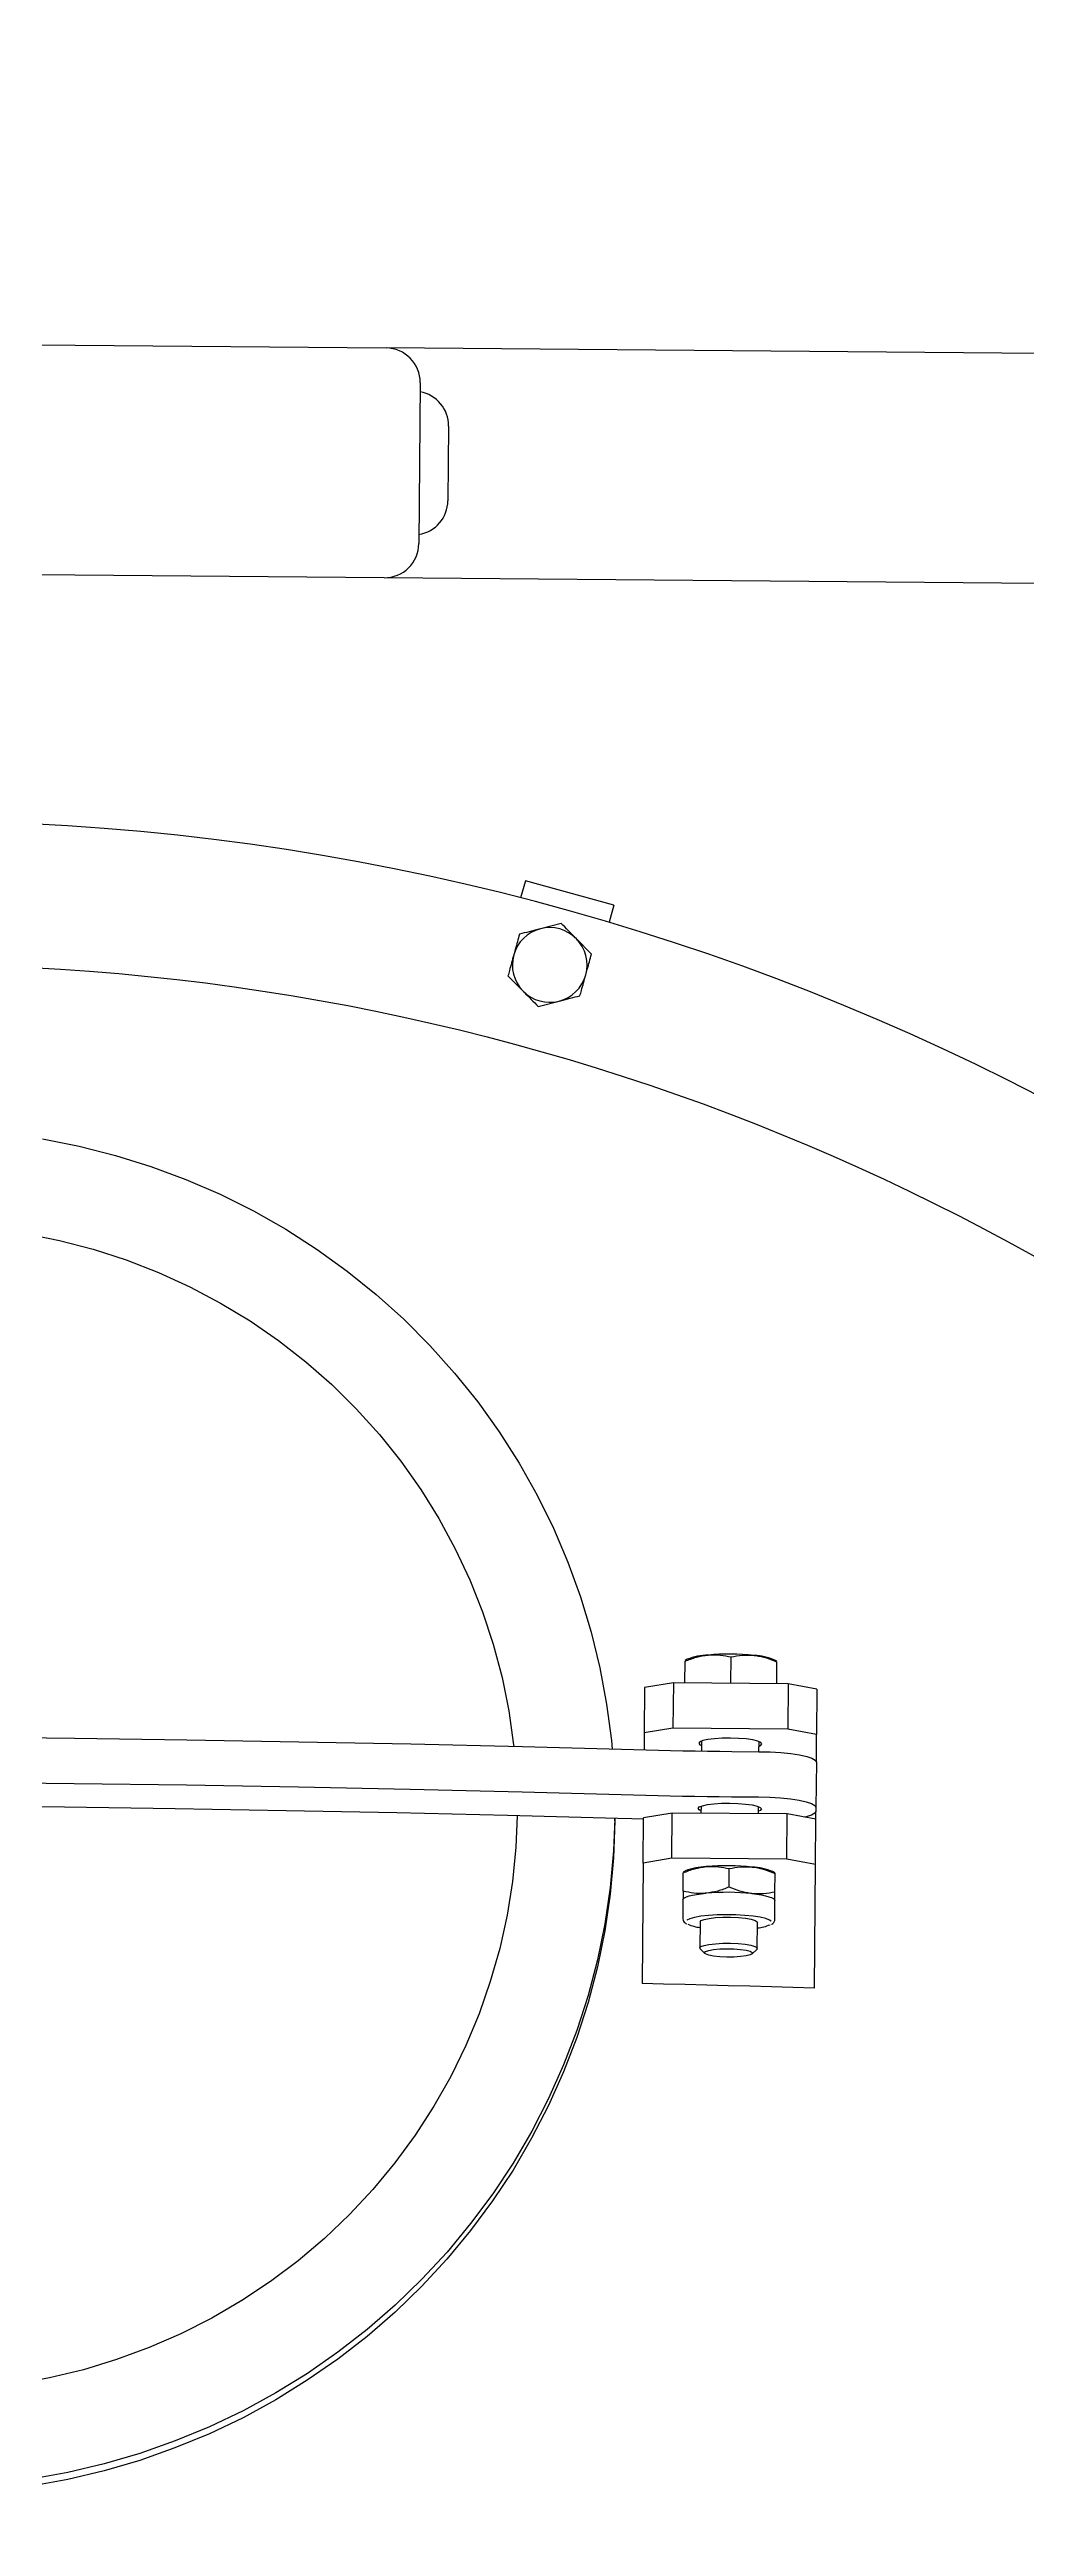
# Model space of a CAD drawing. Header units: inches. Extents: x -955375 to 106222, y -96450 to 64845.
# Drawn here: x 24684.9 to 24858.5, y 46325.5 to 46765.5 of the extents above; entities that cross this region are included whole.
import ezdxf

# ---------------------------------------------------------------- set-up
doc = ezdxf.new("R2010")
doc.units = ezdxf.units.IN
doc.header["$MEASUREMENT"] = 0
doc.linetypes.add('CONTINUA', pattern=[0])
doc.layers.add('ACHUTECH', color=24, linetype='Continuous', lineweight=18)
doc.layers.add('DIBUJO', color=2, linetype='Continuous')
doc.layers.add('GEOMETRIE', color=7, linetype='Continuous')
doc.styles.get("Standard").update_dxf_attribs({"font": 'isocp2.shx'})
doc.dimstyles.new('SUPERPEQUEÑA', dxfattribs={"dimtxt": 0.1, "dimasz": 0.05, "dimexe": 0.1, "dimexo": 0.15, "dimgap": 0.05, "dimtad": 1, "dimzin": 0, "dimdsep": 46, "dimtxsty": 'Standard', "dimblk1": 'CRUZZ', "dimblk2": 'CRUZZ', "dimsah": 1, "dimcen": 0.03, "dimse1": 1, "dimse2": 1, "dimclrd": 109, "dimclre": 4, "dimclrt": 173, "dimadec": 0, "dimazin": 0, "dimtfac": 1, "dimtix": 1, "dimtmove": 1, "dimatfit": 3, "dimldrblk": 'CRUZZ', "dimfxl": 1, "dimtolj": 1, "dimtzin": 0, "dimlwd": -1, "dimarcsym": 0})

# ---------------------------------------------------------------- blocks, each defined once
blk = doc.blocks.new('CRUZ')
at = {"layer": 'DIBUJO', "color": 7, "lineweight": -3}
for p, q in [((-0.22, 0), (0.22, 0)), ((0, 0.22), (0, -0.22))]:
    blk.add_line(p, q, dxfattribs=at)
at = {"layer": 'DIBUJO', "color": 7, "lineweight": -3, "const_width": 0.05}
blk.add_lwpolyline([(-0.03, 0, 1), (0.03, 0, 1)], format="xyb", close=True, dxfattribs=at)
blk = doc.blocks.new('CRUZZ')
at = {"layer": 'DIBUJO', "color": 3, "xscale": 10, "yscale": 10, "zscale": 10}
blk.add_blockref('CRUZ', (0, 0), dxfattribs=at)
blk = doc.blocks.new('*D185')
at = {"layer": 'ACHUTECH', "color": 7, "ltscale": 500, "transparency": 16777216}
blk.add_line((5118.65, 54499.15), (5118.65, 25409.93), dxfattribs=at)
at = {"layer": 'Defpoints', "color": 0, "linetype": 'CONTINUA', "ltscale": 500, "transparency": 16777216}
for p in [(26169.23, 54499.2), (5118.65, 25409.88), (6592.24, 25409.88)]:
    blk.add_point(p, dxfattribs=at)
at = {"layer": 'ACHUTECH', "color": 7, "linetype": 'CONTINUA', "ltscale": 500, "transparency": 16777216, "xscale": 0.05, "yscale": 0.05, "zscale": 0.05}
for p, rotation in [((5118.65, 54499.2), 90), ((5118.65, 25409.88), 270)]:
    blk.add_blockref('CRUZZ', p, dxfattribs=dict(at, rotation=rotation))
at = {"layer": 'ACHUTECH', "color": 7, "linetype": 'CONTINUA', "lineweight": 13, "ltscale": 500, "transparency": 16777216, "insert": (5118.56, 39954.54), "char_height": 0.15, "attachment_point": 5, "rotation": 90}
blk.add_mtext('\\A1;29089.32', dxfattribs=at)

msp = doc.modelspace()

# ---------------------------------------------------------------- linework, layer by layer
at = {"layer": 'GEOMETRIE', "linetype": 'Continuous'}
for p, q in [((24675.293, 46713.082), (24744.698, 46712.485)), ((25322.399, 46707.52), (24744.698, 46712.485)), ((24750.77, 46706.309), (24750.524, 46677.73)), ((24755.807, 46698.61), (24755.693, 46685.341)), ((24744.347, 46671.659), (24674.942, 46672.255)), ((25212.165, 46667.637), (24744.347, 46671.659)), ((24769.452, 46617.84), (24768.613, 46614.815)), ((24785.19, 46613.478), (24769.452, 46617.84)), ((24785.19, 46613.478), (24784.351, 46610.453)), ((24775.823, 46610.254), (24772.114, 46609.295)), ((24781.193, 46604.791), (24778.508, 46607.523)), ((24766.36, 46600.953), (24769.045, 46598.221)), ((24771.73, 46595.489), (24775.438, 46596.449)), ((24797.78, 46475.32), (24797.813, 46479.195)), ((24798.206, 46479.524), (24797.815, 46479.317)), ((24805.946, 46475.25), (24805.986, 46479.944)), ((24814.145, 46479.176), (24813.757, 46479.391)), ((24814.111, 46475.18), (24814.144, 46479.055)), ((24790.628, 46474.495), (24790.559, 46466.454)), ((24795.739, 46475.338), (24790.628, 46474.495)), ((24795.739, 46475.338), (24795.67, 46467.296)), ((24816.152, 46475.162), (24795.739, 46475.338)), ((24816.152, 46475.162), (24816.083, 46467.121)), ((24821.248, 46474.232), (24816.152, 46475.162)), ((24821.248, 46474.232), (24821.179, 46466.191)), ((24795.67, 46467.296), (24790.559, 46466.454)), ((24816.083, 46467.121), (24795.67, 46467.296)), ((24821.179, 46466.191), (24816.083, 46467.121)), ((24790.559, 46466.454), (24790.533, 46463.429)), ((24800.754, 46465), (24800.738, 46463.219)), ((24806.147, 46463.156), (24810.945, 46463.115)), ((24810.945, 46463.115), (24810.96, 46464.912)), ((24821.136, 46461.255), (24821.179, 46466.191)), ((24821.136, 46461.255), (24821.067, 46453.214)), ((24806.078, 46455.115), (24810.876, 46455.074)), ((24785.32, 46450.806), (24785.324, 46451.25)), ((24790.36, 46443.335), (24790.429, 46451.377)), ((24795.54, 46452.219), (24790.429, 46451.377)), ((24795.471, 46444.178), (24795.54, 46452.219)), ((24815.954, 46452.044), (24795.54, 46452.219)), ((24800.654, 46453.441), (24800.643, 46452.175)), ((24810.85, 46452.087), (24810.861, 46453.353)), ((24815.884, 46444.002), (24815.954, 46452.044)), ((24821.049, 46451.113), (24815.954, 46452.044)), ((24820.98, 46443.072), (24821.049, 46451.113)), ((24821.049, 46451.113), (24821.061, 46452.505)), ((24821.067, 46453.214), (24821.061, 46452.505)), ((24790.36, 46443.335), (24790.176, 46421.933)), ((24795.471, 46444.178), (24790.36, 46443.335)), ((24815.884, 46444.002), (24795.471, 46444.178)), ((24797.462, 46438.314), (24797.49, 46441.602)), ((24797.883, 46441.931), (24797.491, 46441.723)), ((24805.634, 46439.063), (24805.663, 46442.35)), ((24813.822, 46441.583), (24813.434, 46441.798)), ((24813.793, 46438.174), (24813.821, 46441.462)), ((24820.98, 46443.072), (24815.884, 46444.002)), ((24820.792, 46421.127), (24820.98, 46443.072)), ((24797.449, 46436.777), (24797.42, 46433.4)), ((24813.751, 46433.26), (24813.78, 46436.637)), ((24800.478, 46432.871), (24800.438, 46428.237)), ((24810.644, 46428.149), (24810.684, 46432.783)), ((24800.516, 46428.08), (24801.343, 46427.265)), ((24809.722, 46427.193), (24810.563, 46427.994))]:
    msp.add_line(p, q, dxfattribs=at)
at = {"layer": 'GEOMETRIE', "linetype": 'Continuous', "flags": 128}
for points in [[(24683.689, 46571.96), (24690.193, 46570.673), (24696.617, 46569.041), (24702.941, 46567.069), (24709.148, 46564.763), (24715.22, 46562.129), (24721.138, 46559.176), (24726.884, 46555.911), (24732.443, 46552.345), (24737.798, 46548.487), (24742.933, 46544.35), (24747.833, 46539.945), (24752.484, 46535.286), (24756.872, 46530.385), (24760.984, 46525.258), (24764.808, 46519.919), (24768.333, 46514.384), (24771.549, 46508.669), (24774.446, 46502.791), (24777.016, 46496.768), (24779.251, 46490.616), (24781.144, 46484.355), (24782.691, 46478.001), (24783.885, 46471.575), (24784.725, 46465.094), (24784.869, 46463.587)], [(24680.632, 46555.14), (24686.682, 46553.934), (24692.651, 46552.382), (24698.516, 46550.487), (24704.259, 46548.256), (24709.859, 46545.697), (24715.297, 46542.819), (24720.554, 46539.632), (24725.612, 46536.147), (24730.454, 46532.375), (24735.062, 46528.33), (24739.422, 46524.025), (24743.518, 46519.476), (24747.336, 46514.699), (24750.862, 46509.709), (24754.086, 46504.524), (24756.994, 46499.161), (24759.578, 46493.64), (24761.829, 46487.979), (24763.738, 46482.198), (24765.3, 46476.316), (24766.509, 46470.355), (24767.36, 46464.334), (24767.391, 46464.05)], [(24548.626, 46465.76), (24550.069, 46465.773), (24569.914, 46465.924), (24589.789, 46466.014), (24609.687, 46466.04), (24629.602, 46466.004), (24649.526, 46465.906), (24669.455, 46465.746), (24689.381, 46465.523), (24709.298, 46465.238), (24729.199, 46464.891), (24749.079, 46464.482), (24768.93, 46464.011), (24788.746, 46463.478)], [(24788.746, 46463.478), (24790.913, 46463.419), (24793.084, 46463.366), (24795.257, 46463.317), (24797.432, 46463.274), (24799.609, 46463.237), (24801.788, 46463.205), (24803.967, 46463.178), (24806.147, 46463.156)], [(24810.953, 46464.1), (24811.274, 46464.251), (24811.467, 46464.502), (24811.278, 46464.756), (24810.719, 46464.996), (24809.829, 46465.205), (24808.668, 46465.37), (24807.315, 46465.479), (24805.862, 46465.525), (24804.409, 46465.504), (24803.054, 46465.418), (24801.89, 46465.274), (24800.996, 46465.079), (24800.433, 46464.849), (24800.24, 46464.598), (24800.429, 46464.344), (24800.747, 46464.188)], [(24810.945, 46463.115), (24812.936, 46463.064), (24814.85, 46462.947), (24816.613, 46462.768), (24818.158, 46462.534), (24819.425, 46462.254), (24820.365, 46461.94), (24820.943, 46461.602), (24821.136, 46461.255)], [(24549.223, 46457.725), (24550, 46457.732), (24569.845, 46457.883), (24589.72, 46457.972), (24609.618, 46457.999), (24629.532, 46457.963), (24649.457, 46457.865), (24669.386, 46457.705), (24689.312, 46457.482), (24709.229, 46457.197), (24729.13, 46456.85), (24749.01, 46456.441), (24768.861, 46455.97), (24788.677, 46455.437)], [(24788.677, 46455.437), (24790.844, 46455.378), (24793.014, 46455.324), (24795.188, 46455.276), (24797.363, 46455.233), (24799.54, 46455.195), (24801.719, 46455.163), (24803.898, 46455.136), (24806.078, 46455.115)], [(24800.141, 46453.039), (24800.334, 46453.29), (24800.897, 46453.52), (24801.791, 46453.714), (24802.955, 46453.859), (24804.309, 46453.945), (24805.763, 46453.966), (24807.215, 46453.92), (24808.568, 46453.811), (24809.73, 46453.646), (24810.62, 46453.436), (24811.179, 46453.196), (24811.368, 46452.942), (24811.174, 46452.692), (24810.854, 46452.541)], [(24810.876, 46455.074), (24812.867, 46455.023), (24814.781, 46454.905), (24816.544, 46454.726), (24818.089, 46454.493), (24819.356, 46454.213), (24820.296, 46453.899), (24820.874, 46453.561), (24821.067, 46453.214)], [(24767.975, 46451.718), (24767.746, 46446.122), (24767.151, 46440.071), (24766.197, 46434.066), (24764.886, 46428.126), (24763.223, 46422.272), (24761.215, 46416.524), (24758.867, 46410.903), (24756.188, 46405.427), (24753.188, 46400.115), (24749.876, 46394.986), (24746.264, 46390.058), (24742.365, 46385.346), (24738.192, 46380.868), (24733.758, 46376.64), (24729.081, 46372.674), (24724.175, 46368.986), (24719.058, 46365.588), (24713.747, 46362.492), (24708.26, 46359.708), (24702.617, 46357.246), (24696.837, 46355.114), (24690.94, 46353.32), (24684.945, 46351.87), (24678.875, 46350.769)], [(24785.856, 46451.235), (24766.252, 46451.761), (24746.613, 46452.226), (24726.946, 46452.629), (24707.257, 46452.97), (24687.553, 46453.249), (24680.205, 46453.337)], [(24785.32, 46450.806), (24785.085, 46444.278), (24784.49, 46437.771), (24783.539, 46431.306), (24782.234, 46424.901), (24780.579, 46418.575), (24778.578, 46412.347), (24776.238, 46406.235), (24773.565, 46400.257), (24770.567, 46394.43), (24767.254, 46388.771), (24763.634, 46383.297), (24759.718, 46378.025), (24755.519, 46372.969), (24751.047, 46368.145), (24746.317, 46363.566), (24741.342, 46359.246), (24736.137, 46355.197), (24730.716, 46351.433), (24725.097, 46347.962), (24719.295, 46344.797), (24713.327, 46341.945), (24707.211, 46339.416), (24700.966, 46337.217), (24694.608, 46335.354), (24688.157, 46333.833), (24681.632, 46332.658)], [(24785.322, 46451.25), (24785.095, 46445.518), (24784.501, 46439.012), (24783.55, 46432.547), (24782.245, 46426.142), (24780.589, 46419.816), (24778.589, 46413.588), (24776.248, 46407.476), (24773.576, 46401.497), (24770.578, 46395.67), (24767.264, 46390.012), (24763.645, 46384.538), (24759.729, 46379.266), (24755.529, 46374.21), (24751.058, 46369.385), (24746.328, 46364.806), (24741.353, 46360.486), (24736.147, 46356.438), (24730.727, 46352.673), (24725.108, 46349.203), (24719.305, 46346.038), (24713.338, 46343.186), (24707.222, 46340.657), (24700.976, 46338.458), (24694.619, 46336.595), (24688.168, 46335.074), (24681.643, 46333.899)], [(24790.427, 46451.115), (24788.37, 46451.166), (24785.856, 46451.235)], [(24800.647, 46452.629), (24800.33, 46452.785), (24800.141, 46453.039)], [(24821.061, 46452.505), (24820.862, 46452.161), (24820.278, 46451.833), (24819.333, 46451.535), (24819.076, 46451.474)], [(24797.449, 46436.777), (24797.52, 46436.962), (24797.73, 46437.142), (24798.075, 46437.315), (24798.549, 46437.477), (24799.144, 46437.626), (24799.849, 46437.759), (24800.653, 46437.875), (24801.542, 46437.97)], [(24809.707, 46437.9), (24810.595, 46437.789), (24811.397, 46437.66), (24812.1, 46437.515), (24812.692, 46437.355), (24813.163, 46437.185), (24813.505, 46437.006), (24813.711, 46436.823), (24813.78, 46436.637)], [(24813.134, 46432.98), (24812.839, 46433.189), (24812.146, 46433.456), (24811.146, 46433.694), (24809.886, 46433.89), (24808.425, 46434.038), (24806.831, 46434.128), (24805.178, 46434.158), (24803.544, 46434.126), (24802.005, 46434.032), (24800.634, 46433.883), (24799.494, 46433.684), (24798.638, 46433.445), (24798.107, 46433.177), (24798.106, 46433.176)], [(24800.478, 46432.871), (24800.669, 46433.108), (24801.224, 46433.325), (24802.103, 46433.505), (24803.24, 46433.634), (24804.55, 46433.704), (24805.937, 46433.708), (24807.297, 46433.647), (24808.53, 46433.526), (24809.544, 46433.352), (24810.265, 46433.14), (24810.638, 46432.904), (24810.684, 46432.783)], [(24800.516, 46428.08), (24800.438, 46428.237), (24800.629, 46428.475), (24801.185, 46428.691), (24802.063, 46428.871), (24803.2, 46429), (24804.51, 46429.07), (24805.897, 46429.074), (24807.257, 46429.014), (24808.49, 46428.892), (24809.505, 46428.719), (24810.225, 46428.506), (24810.598, 46428.271), (24810.596, 46428.029), (24810.563, 46427.994)], [(24801.278, 46427.396), (24801.469, 46427.612), (24802.021, 46427.806), (24802.885, 46427.96), (24803.985, 46428.06), (24805.222, 46428.099), (24806.487, 46428.071), (24807.667, 46427.981), (24808.658, 46427.835), (24809.371, 46427.647), (24809.744, 46427.433), (24809.742, 46427.213), (24809.366, 46427.005), (24808.65, 46426.83), (24807.656, 46426.701), (24806.475, 46426.63), (24805.209, 46426.625), (24803.973, 46426.684), (24802.875, 46426.804), (24802.014, 46426.973), (24801.465, 46427.176), (24801.278, 46427.396)], [(24820.792, 46421.127), (24816.968, 46421.234), (24813.144, 46421.34), (24809.319, 46421.443), (24805.492, 46421.544), (24801.665, 46421.644), (24797.836, 46421.742), (24794.007, 46421.838), (24790.176, 46421.933)]]:
    msp.add_lwpolyline(points, dxfattribs=at)
at = {"layer": 'GEOMETRIE', "linetype": 'Continuous'}
msp.add_circle((24660.629, 46194.668), 408.284, dxfattribs=at)
for centre, radius, start, end in [((24744.646, 46706.361), 6.124, 359.50752, 89.50752), ((24749.683, 46698.662), 6.124, 359.50752, 79.91346), ((24749.569, 46685.394), 6.124, 279.10159, 359.50752), ((24744.4, 46677.783), 6.124, 269.50752, 359.50752), ((24660.629, 46194.668), 433.801, 339.7576, 88.96826), ((24773.776, 46602.872), 6.635, 104.50752, 164.50752), ((24773.776, 46602.872), 6.635, 44.50752, 104.50752), ((24773.776, 46602.872), 6.635, 164.50752, 224.50752), ((24773.776, 46602.872), 6.635, 344.50752, 44.50752), ((24773.776, 46602.872), 6.635, 284.50752, 344.50752), ((24773.776, 46602.872), 6.635, 224.50752, 284.50752), ((24802.308, 46468.992), 11.303, 92.03753, 111.27497), ((24805.617, 46436.993), 43.453, 84.11613, 94.89892), ((24809.475, 46468.93), 11.303, 67.74007, 86.97751), ((24801.985, 46431.398), 11.303, 92.03753, 111.27497), ((24805.294, 46399.4), 43.453, 84.11613, 94.89892), ((24809.152, 46431.337), 11.303, 67.74007, 86.97751), ((24805.253, 46394.675), 43.453, 84.11613, 94.89892), ((24801.316, 46439.226), 7.395, 246.17381, 263.41924), ((24810.023, 46438.792), 7.03, 275.32394, 294.23032)]:
    msp.add_arc(centre, radius, start, end, dxfattribs=at)
for points, knots in [([(24768.406, 46608.335), (24768.159, 46607.446), (24767.822, 46606.229), (24767.476, 46604.98), (24767.383, 46604.644)], [0, 0, 0, 0, 0.7313664, 1, 1, 1, 1]), ([(24772.114, 46609.295), (24772.026, 46609.272), (24770.774, 46608.948), (24769.547, 46608.631), (24768.406, 46608.335)], [0, 0, 0, 0, 0.0702148, 1, 1, 1, 1]), ([(24778.508, 46607.523), (24778.444, 46607.587), (24777.537, 46608.51), (24776.649, 46609.414), (24775.823, 46610.254)], [0, 0, 0, 0, 0.0702148, 1, 1, 1, 1]), ([(24767.383, 46604.644), (24767.125, 46603.716), (24766.779, 46602.466), (24766.445, 46601.263), (24766.36, 46600.953)], [0, 0, 0, 0, 0.7424487, 1, 1, 1, 1]), ([(24780.17, 46601.1), (24780.263, 46601.435), (24780.609, 46602.685), (24780.946, 46603.901), (24781.193, 46604.791)], [0, 0, 0, 0, 0.2686336, 1, 1, 1, 1]), ([(24779.147, 46597.408), (24779.233, 46597.718), (24779.566, 46598.921), (24779.913, 46600.172), (24780.17, 46601.1)], [0, 0, 0, 0, 0.2575513, 1, 1, 1, 1]), ([(24769.045, 46598.221), (24769.108, 46598.156), (24770.015, 46597.234), (24770.904, 46596.33), (24771.73, 46595.489)], [0, 0, 0, 0, 0.07021477, 1, 1, 1, 1]), ([(24775.438, 46596.449), (24775.526, 46596.472), (24776.778, 46596.796), (24778.006, 46597.113), (24779.147, 46597.408)], [0, 0, 0, 0, 0.0702148, 1, 1, 1, 1]), ([(24797.813, 46479.195), (24798.479, 46479.457), (24799.822, 46479.984), (24801.207, 46480.186), (24801.906, 46480.288)], [0, 0, 0, 0, 0.495458, 1, 1, 1, 1]), ([(24801.906, 46480.288), (24802.003, 46480.296), (24802.736, 46480.356), (24804.118, 46480.326), (24805.359, 46480.072), (24805.986, 46479.944)], [0, 0, 0, 0, 0.0700858, 0.5307822, 1, 1, 1, 1]), ([(24805.986, 46479.944), (24806.65, 46480.072), (24807.991, 46480.332), (24809.374, 46480.256), (24810.071, 46480.217)], [0, 0, 0, 0, 0.495458, 1, 1, 1, 1]), ([(24810.071, 46480.217), (24810.168, 46480.206), (24810.9, 46480.12), (24812.279, 46479.812), (24813.519, 46479.309), (24814.144, 46479.055)], [0, 0, 0, 0, 0.0700858, 0.5307822, 1, 1, 1, 1]), ([(24797.49, 46441.602), (24798.156, 46441.863), (24799.499, 46442.391), (24800.884, 46442.593), (24801.583, 46442.694)], [0, 0, 0, 0, 0.495458, 1, 1, 1, 1]), ([(24801.583, 46442.694), (24801.68, 46442.702), (24802.413, 46442.763), (24803.795, 46442.733), (24805.036, 46442.479), (24805.663, 46442.35)], [0, 0, 0, 0, 0.0700858, 0.5307822, 1, 1, 1, 1]), ([(24805.663, 46442.35), (24806.327, 46442.479), (24807.668, 46442.738), (24809.05, 46442.663), (24809.748, 46442.624)], [0, 0, 0, 0, 0.495458, 1, 1, 1, 1]), ([(24809.748, 46442.624), (24809.845, 46442.613), (24810.577, 46442.527), (24811.956, 46442.219), (24813.196, 46441.716), (24813.821, 46441.462)], [0, 0, 0, 0, 0.07008577, 0.53078223, 1, 1, 1, 1]), ([(24797.462, 46438.314), (24797.458, 46437.835), (24797.452, 46437.179), (24797.45, 46436.862), (24797.449, 46436.777)], [0, 0, 0, 0, 0.7313664, 1, 1, 1, 1]), ([(24801.542, 46437.97), (24801.445, 46437.962), (24800.712, 46437.901), (24799.33, 46437.932), (24798.089, 46438.186), (24797.462, 46438.314)], [0, 0, 0, 0, 0.07008577, 0.53078223, 1, 1, 1, 1]), ([(24805.634, 46439.063), (24804.969, 46438.801), (24803.626, 46438.273), (24802.241, 46438.072), (24801.542, 46437.97)], [0, 0, 0, 0, 0.495458, 1, 1, 1, 1]), ([(24809.707, 46437.9), (24809.611, 46437.911), (24808.879, 46437.998), (24807.499, 46438.305), (24806.26, 46438.808), (24805.634, 46439.063)], [0, 0, 0, 0, 0.0700858, 0.5307822, 1, 1, 1, 1]), ([(24813.793, 46438.174), (24813.129, 46438.045), (24811.788, 46437.786), (24810.405, 46437.862), (24809.707, 46437.9)], [0, 0, 0, 0, 0.495458, 1, 1, 1, 1]), ([(24813.78, 46436.637), (24813.78, 46436.722), (24813.783, 46437.039), (24813.789, 46437.694), (24813.793, 46438.174)], [0, 0, 0, 0, 0.2686336, 1, 1, 1, 1]), ([(24797.42, 46433.4), (24797.449, 46433.253), (24797.509, 46432.947), (24797.779, 46432.692), (24798.003, 46432.577), (24798.101, 46432.527)], [0, 0, 0, 0, 0.3437362, 0.7146817, 1, 1, 1, 1]), ([(24813.168, 46432.454), (24813.195, 46432.466), (24813.381, 46432.545), (24813.566, 46432.742), (24813.792, 46433.088), (24813.743, 46433.249), (24813.739, 46433.261)], [0, 0, 0, 0, 0.0807448, 0.5482154, 0.9660792, 1, 1, 1, 1])]:
    msp.add_open_spline(points, degree=3, knots=knots, dxfattribs=at)

# ---------------------------------------------------------------- dimensions: what is measured, and where the dimension line sits
at = {"layer": 'ACHUTECH', "color": 7, "linetype": 'CONTINUA', "lineweight": 13, "ltscale": 500}
dim = msp.add_linear_dim(base=(5118.653, 25409.883), p1=(26169.229, 54499.203), p2=(6592.24, 25409.883), angle=90, dimstyle='SUPERPEQUEÑA', override={"dimtxt": 0.15, "dimgap": 0.02, "dimclrd": 7, "dimclrt": 7, "dimfxl": 0.2}, dxfattribs=at)
dim.commit()
dim.dimension.update_dxf_attribs({"geometry": '*D185', "text_midpoint": (5118.558, 39954.543)})

doc.saveas('drawing.dxf')
